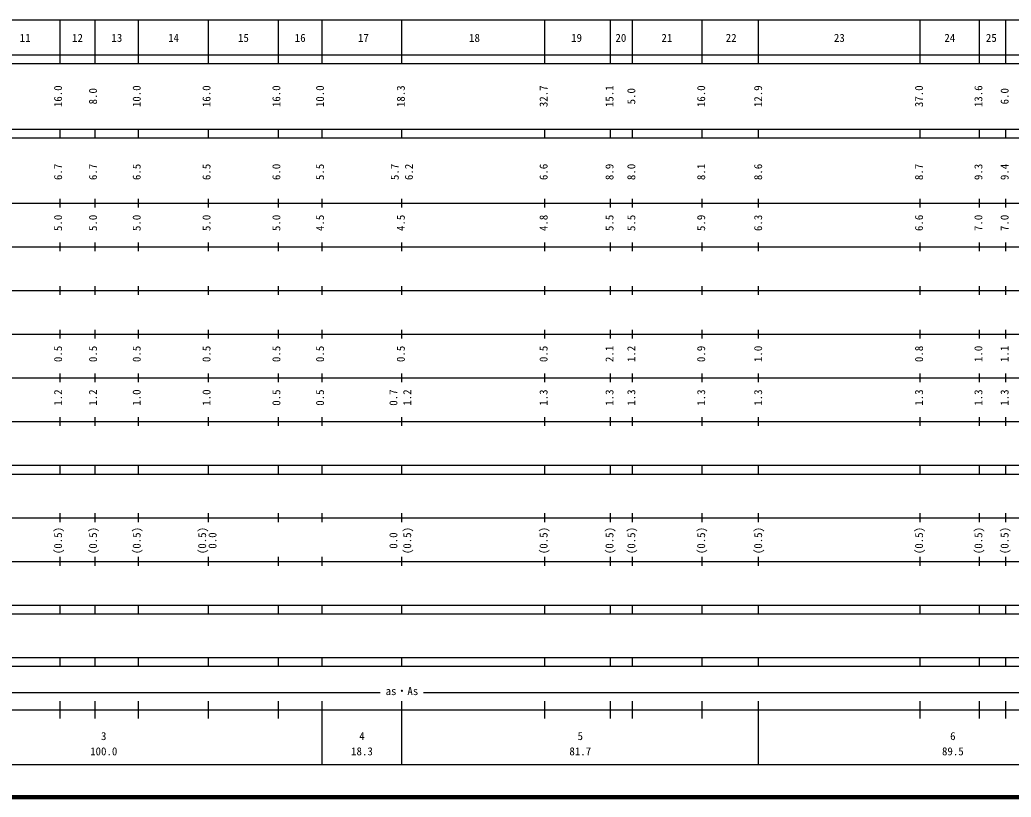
# Model space of a CAD drawing. Units: millimetres on the paper, enlarged 1000 times. Extents: x 40000 to 680000, y 20000 to 380000.
# Drawn here: x 298780 to 525856, y 20000 to 198000 of the extents above; entities that cross this region are included whole.
import ezdxf
from ezdxf.enums import TextEntityAlignment as Align

# ---------------------------------------------------------------- set-up
doc = ezdxf.new("R2010")
doc.units = ezdxf.units.MM
doc.header["$LTSCALE"] = 1000
doc.layers.add('M-TTL', color=2, linetype='Continuous', lineweight=140)
doc.layers.add('M-TTL-BAND', color=7, linetype='Continuous', lineweight=25)
doc.styles.add('ＭＳ ゴシック', font='')
doc.styles.get('ＭＳ ゴシック').set_extended_font_data('MS Gothic')

msp = doc.modelspace()

# ---------------------------------------------------------------- linework, layer by layer
at = {"layer": 'M-TTL'}
msp.add_line((40000, 20000), (680000, 20000), dxfattribs=at)
at = {"layer": 'M-TTL-BAND'}
for p, q in [((68000, 198000), (579000, 198000)), ((308000, 188000), (308000, 198000)), ((316000, 188000), (316000, 198000)), ((326000, 188000), (326000, 198000)), ((342000, 188000), (342000, 198000)), ((358000, 188000), (358000, 198000)), ((368000, 188000), (368000, 198000)), ((386300, 188000), (386300, 198000)), ((419000, 188000), (419000, 198000)), ((434100, 188000), (434100, 198000)), ((439100, 188000), (439100, 198000)), ((455100, 188000), (455100, 198000)), ((468000, 188000), (468000, 198000)), ((505000, 188000), (505000, 198000)), ((518600, 188000), (518600, 198000)), ((524600, 188000), (524600, 198000)), ((40000, 190000), (579000, 190000)), ((40000, 188000), (579000, 188000)), ((40000, 173000), (579000, 173000)), ((308000, 171000), (308000, 173000)), ((316000, 171000), (316000, 173000)), ((326000, 171000), (326000, 173000)), ((342000, 171000), (342000, 173000)), ((358000, 171000), (358000, 173000)), ((368000, 171000), (368000, 173000)), ((386300, 171000), (386300, 173000)), ((419000, 171000), (419000, 173000)), ((434100, 171000), (434100, 173000)), ((439100, 171000), (439100, 173000)), ((455100, 171000), (455100, 173000)), ((468000, 171000), (468000, 173000)), ((505000, 171000), (505000, 173000)), ((518600, 171000), (518600, 173000)), ((524600, 171000), (524600, 173000)), ((40000, 171000), (579000, 171000)), ((308000, 155000), (308000, 157000)), ((316000, 155000), (316000, 157000)), ((326000, 155000), (326000, 157000)), ((342000, 155000), (342000, 157000)), ((358000, 155000), (358000, 157000)), ((368000, 155000), (368000, 157000)), ((386300, 155000), (386300, 157000)), ((419000, 155000), (419000, 157000)), ((434100, 155000), (434100, 157000)), ((439100, 155000), (439100, 157000)), ((455100, 155000), (455100, 157000)), ((468000, 155000), (468000, 157000)), ((505000, 155000), (505000, 157000)), ((518600, 155000), (518600, 157000)), ((524600, 155000), (524600, 157000)), ((40000, 156000), (579000, 156000)), ((46000, 146000), (579000, 146000)), ((308000, 145000), (308000, 147000)), ((316000, 145000), (316000, 147000)), ((326000, 145000), (326000, 147000)), ((342000, 145000), (342000, 147000)), ((358000, 145000), (358000, 147000)), ((368000, 145000), (368000, 147000)), ((386300, 145000), (386300, 147000)), ((419000, 145000), (419000, 147000)), ((434100, 145000), (434100, 147000)), ((439100, 145000), (439100, 147000)), ((455100, 145000), (455100, 147000)), ((468000, 145000), (468000, 147000)), ((505000, 145000), (505000, 147000)), ((518600, 145000), (518600, 147000)), ((524600, 145000), (524600, 147000)), ((308000, 135000), (308000, 137000)), ((316000, 135000), (316000, 137000)), ((326000, 135000), (326000, 137000)), ((342000, 135000), (342000, 137000)), ((358000, 135000), (358000, 137000)), ((368000, 135000), (368000, 137000)), ((386300, 135000), (386300, 137000)), ((419000, 135000), (419000, 137000)), ((434100, 135000), (434100, 137000)), ((439100, 135000), (439100, 137000)), ((455100, 135000), (455100, 137000)), ((468000, 135000), (468000, 137000)), ((505000, 135000), (505000, 137000)), ((518600, 135000), (518600, 137000)), ((524600, 135000), (524600, 137000)), ((52000, 136000), (579000, 136000)), ((46000, 126000), (579000, 126000)), ((308000, 125000), (308000, 127000)), ((316000, 125000), (316000, 127000)), ((326000, 125000), (326000, 127000)), ((342000, 125000), (342000, 127000)), ((358000, 125000), (358000, 127000)), ((368000, 125000), (368000, 127000)), ((386300, 125000), (386300, 127000)), ((419000, 125000), (419000, 127000)), ((434100, 125000), (434100, 127000)), ((439100, 125000), (439100, 127000)), ((455100, 125000), (455100, 127000)), ((468000, 125000), (468000, 127000)), ((505000, 125000), (505000, 127000)), ((518600, 125000), (518600, 127000)), ((524600, 125000), (524600, 127000)), ((52000, 116000), (579000, 116000)), ((308000, 115000), (308000, 117000)), ((316000, 115000), (316000, 117000)), ((326000, 115000), (326000, 117000)), ((342000, 115000), (342000, 117000)), ((358000, 115000), (358000, 117000)), ((368000, 115000), (368000, 117000)), ((386300, 115000), (386300, 117000)), ((419000, 115000), (419000, 117000)), ((434100, 115000), (434100, 117000)), ((439100, 115000), (439100, 117000)), ((455100, 115000), (455100, 117000)), ((468000, 115000), (468000, 117000)), ((505000, 115000), (505000, 117000)), ((518600, 115000), (518600, 117000)), ((524600, 115000), (524600, 117000)), ((308000, 105000), (308000, 107000)), ((316000, 105000), (316000, 107000)), ((326000, 105000), (326000, 107000)), ((342000, 105000), (342000, 107000)), ((358000, 105000), (358000, 107000)), ((368000, 105000), (368000, 107000)), ((386300, 105000), (386300, 107000)), ((419000, 105000), (419000, 107000)), ((434100, 105000), (434100, 107000)), ((439100, 105000), (439100, 107000)), ((455100, 105000), (455100, 107000)), ((468000, 105000), (468000, 107000)), ((505000, 105000), (505000, 107000)), ((518600, 105000), (518600, 107000)), ((524600, 105000), (524600, 107000)), ((46000, 106000), (579000, 106000)), ((40000, 96000), (579000, 96000)), ((308000, 94000), (308000, 96000)), ((316000, 94000), (316000, 96000)), ((326000, 94000), (326000, 96000)), ((342000, 94000), (342000, 96000)), ((358000, 94000), (358000, 96000)), ((368000, 94000), (368000, 96000)), ((386300, 94000), (386300, 96000)), ((419000, 94000), (419000, 96000)), ((434100, 94000), (434100, 96000)), ((439100, 94000), (439100, 96000)), ((455100, 94000), (455100, 96000)), ((468000, 94000), (468000, 96000)), ((505000, 94000), (505000, 96000)), ((518600, 94000), (518600, 96000)), ((524600, 94000), (524600, 96000)), ((40000, 94000), (579000, 94000)), ((308000, 83000), (308000, 85000)), ((316000, 83000), (316000, 85000)), ((326000, 83000), (326000, 85000)), ((342000, 83000), (342000, 85000)), ((358000, 83000), (358000, 85000)), ((368000, 83000), (368000, 85000)), ((386300, 83000), (386300, 85000)), ((419000, 83000), (419000, 85000)), ((434100, 83000), (434100, 85000)), ((439100, 83000), (439100, 85000)), ((455100, 83000), (455100, 85000)), ((468000, 83000), (468000, 85000)), ((505000, 83000), (505000, 85000)), ((518600, 83000), (518600, 85000)), ((524600, 83000), (524600, 85000)), ((49000, 84000), (579000, 84000)), ((308000, 73000), (308000, 75000)), ((316000, 73000), (316000, 75000)), ((326000, 73000), (326000, 75000)), ((342000, 73000), (342000, 75000)), ((358000, 73000), (358000, 75000)), ((368000, 73000), (368000, 75000)), ((386300, 73000), (386300, 75000)), ((419000, 73000), (419000, 75000)), ((434100, 73000), (434100, 75000)), ((439100, 73000), (439100, 75000)), ((455100, 73000), (455100, 75000)), ((468000, 73000), (468000, 75000)), ((505000, 73000), (505000, 75000)), ((518600, 73000), (518600, 75000)), ((524600, 73000), (524600, 75000)), ((40000, 74000), (579000, 74000)), ((40000, 64000), (579000, 64000)), ((308000, 62000), (308000, 64000)), ((316000, 62000), (316000, 64000)), ((326000, 62000), (326000, 64000)), ((342000, 62000), (342000, 64000)), ((358000, 62000), (358000, 64000)), ((368000, 62000), (368000, 64000)), ((386300, 62000), (386300, 64000)), ((419000, 62000), (419000, 64000)), ((434100, 62000), (434100, 64000)), ((439100, 62000), (439100, 64000)), ((455100, 62000), (455100, 64000)), ((468000, 62000), (468000, 64000)), ((505000, 62000), (505000, 64000)), ((518600, 62000), (518600, 64000)), ((524600, 62000), (524600, 64000)), ((40000, 62000), (579000, 62000)), ((40000, 52000), (579000, 52000)), ((40000, 50000), (579000, 50000)), ((308000, 50000), (308000, 52000)), ((316000, 50000), (316000, 52000)), ((326000, 50000), (326000, 52000)), ((342000, 50000), (342000, 52000)), ((358000, 50000), (358000, 52000)), ((368000, 50000), (368000, 52000)), ((386300, 50000), (386300, 52000)), ((419000, 50000), (419000, 52000)), ((434100, 50000), (434100, 52000)), ((439100, 50000), (439100, 52000)), ((455100, 50000), (455100, 52000)), ((468000, 50000), (468000, 52000)), ((505000, 50000), (505000, 52000)), ((518600, 50000), (518600, 52000)), ((524600, 50000), (524600, 52000)), ((71000, 44000), (381300, 44000)), ((391223, 44000), (554023, 44000)), ((308000, 38000), (308000, 42000)), ((316000, 38000), (316000, 42000)), ((326000, 38000), (326000, 42000)), ((342000, 38000), (342000, 42000)), ((358000, 38000), (358000, 42000)), ((368000, 27500), (368000, 42000)), ((386300, 27500), (386300, 42000)), ((419000, 38000), (419000, 42000)), ((434100, 38000), (434100, 42000)), ((439100, 38000), (439100, 42000)), ((455100, 38000), (455100, 42000)), ((468000, 27500), (468000, 42000)), ((505000, 38000), (505000, 42000)), ((518600, 38000), (518600, 42000)), ((524600, 38000), (524600, 42000)), ((40000, 40000), (579000, 40000)), ((68000, 27500), (579000, 27500))]:
    msp.add_line(p, q, dxfattribs=at)

# ---------------------------------------------------------------- texts
at = {"layer": 'M-TTL-BAND', "style": 'ＭＳ ゴシック'}
for s, p in [('11', (300000, 192405)), ('12', (312000, 192405)), ('13', (321000, 192405)), ('14', (334000, 192405)), ('15', (350000, 192405)), ('16', (363000, 192405)), ('17', (377470, 192405)), ('18', (402930, 192405)), ('19', (426306, 192405)), ('20', (436453, 192405)), ('21', (446985, 192405)), ('22', (461713, 192405)), ('23', (486500, 192405)), ('24', (511800, 192405)), ('25', (521311, 192405)), ('as・As', (386300, 42828)), ('3', (318000, 32523)), ('4', (377150, 32523)), ('5', (427150, 32523)), ('6', (512500, 32523)), ('100.0', (318000, 29033)), ('18.3', (377150, 29033)), ('81.7', (427150, 29033)), ('89.5', (512500, 29033))]:
    msp.add_text(s, height=1833, dxfattribs=at).set_placement(p, align=Align.BOTTOM_CENTER)
for s, p in [('16.0', (309000, 180500)), ('8.0', (317000, 180500)), ('10.0', (327000, 180500)), ('16.0', (343000, 180500)), ('16.0', (359000, 180500)), ('10.0', (369000, 180500)), ('18.3', (387507, 180500)), ('32.7', (420207, 180500)), ('15.1', (435307, 180500)), ('5.0', (440307, 180500)), ('16.0', (456307, 180500)), ('12.9', (469353, 180500)), ('37.0', (506207, 180500)), ('13.6', (519807, 180500)), ('6.0', (525807, 180500)), ('6.7', (309000, 163174)), ('6.7', (317000, 163174)), ('6.5', (327000, 163174)), ('6.5', (343000, 163174)), ('6.0', (359000, 163174)), ('5.5', (369000, 163174)), ('5.7', (386123, 163174)), ('6.2', (389360, 163174)), ('6.6', (420207, 163174)), ('8.9', (435307, 163174)), ('8.0', (440307, 163174)), ('8.1', (456307, 163174)), ('8.6', (469353, 163174)), ('8.7', (506207, 163174)), ('9.3', (519807, 163174)), ('9.4', (525807, 163174)), ('5.0', (309000, 151500)), ('5.0', (317000, 151500)), ('5.0', (327000, 151500)), ('5.0', (343000, 151500)), ('5.0', (359000, 151500)), ('4.5', (369000, 151500)), ('4.5', (387507, 151500)), ('4.8', (420207, 151500)), ('5.5', (435307, 151500)), ('5.5', (440307, 151500)), ('5.9', (456307, 151500)), ('6.3', (469353, 151500)), ('6.6', (506207, 151500)), ('7.0', (519807, 151500)), ('7.0', (525807, 151500)), ('0.5', (309000, 121500)), ('0.5', (317000, 121500)), ('0.5', (327000, 121500)), ('0.5', (343000, 121500)), ('0.5', (359000, 121500)), ('0.5', (369000, 121500)), ('0.5', (387507, 121500)), ('0.5', (420207, 121500)), ('2.1', (435307, 121500)), ('1.2', (440307, 121500)), ('0.9', (456307, 121500)), ('1.0', (469353, 121500)), ('0.8', (506207, 121500)), ('1.0', (519807, 121500)), ('1.1', (525807, 121500)), ('1.2', (309000, 111500)), ('1.2', (317000, 111500)), ('1.0', (327000, 111500)), ('1.0', (343000, 111500)), ('0.5', (359000, 111500)), ('0.5', (369000, 111500)), ('0.7', (385807, 111500)), ('1.2', (388973, 111500)), ('1.3', (420207, 111500)), ('1.3', (435307, 111500)), ('1.3', (440307, 111500)), ('1.3', (456307, 111500)), ('1.3', (469353, 111500)), ('1.3', (506207, 111500)), ('1.3', (519807, 111500)), ('1.3', (525807, 111500)), ('(0.5)', (309000, 78764)), ('(0.5)', (317000, 78764)), ('(0.5)', (327000, 78764)), ('(0.5)', (342000, 78764)), ('0.0', (344370, 78764)), ('0.0', (385807, 78764)), ('(0.5)', (388973, 78764)), ('(0.5)', (420207, 78764)), ('(0.5)', (435307, 78764)), ('(0.5)', (440307, 78764)), ('(0.5)', (456307, 78764)), ('(0.5)', (469353, 78764)), ('(0.5)', (506207, 78764)), ('(0.5)', (519807, 78764)), ('(0.5)', (525807, 78764))]:
    msp.add_text(s, height=1833, rotation=90, dxfattribs=at).set_placement(p, align=Align.BOTTOM_CENTER)

doc.saveas('drawing.dxf')
